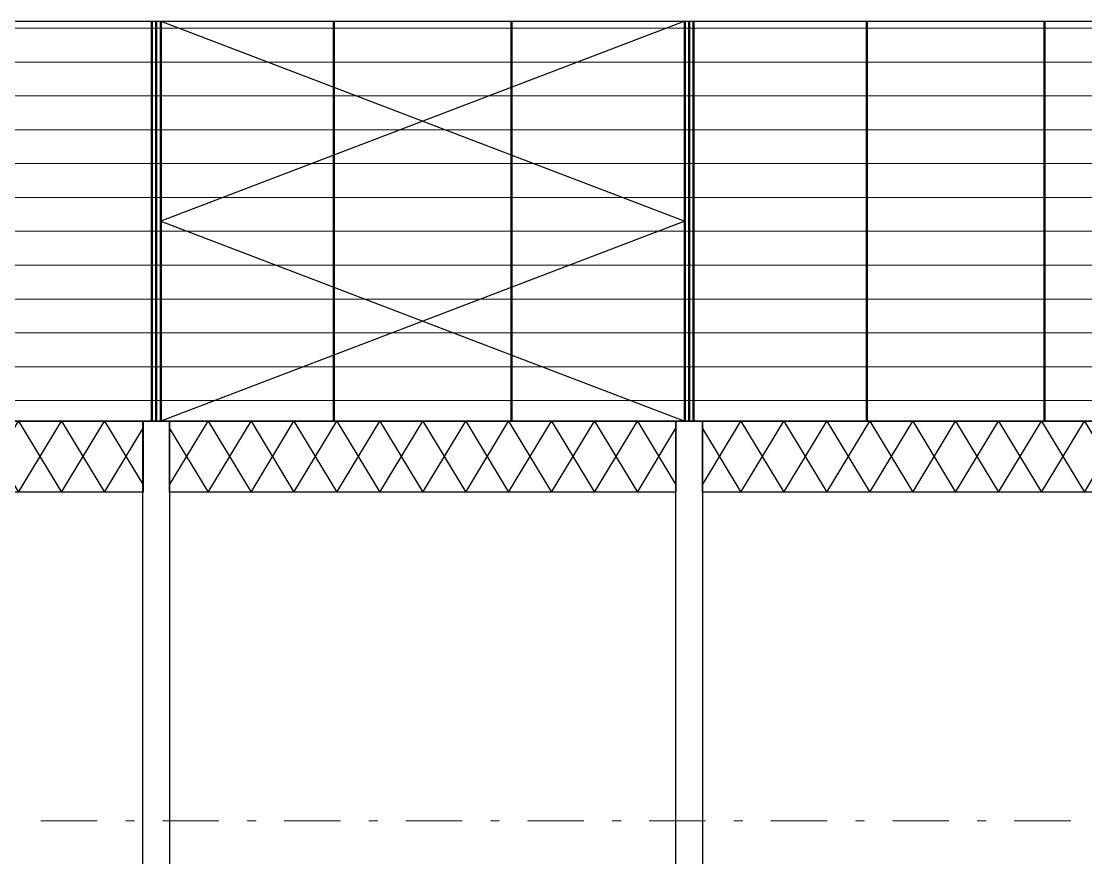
# Model space of a CAD drawing. Header units: millimetres. Extents: x 2175 to 3376, y 1504 to 1740.
# Drawn here: x 3098.62 to 3110.6, y 1543.2 to 1552.62 of the extents above; entities that cross this region are included whole.
import ezdxf

# ---------------------------------------------------------------- set-up
doc = ezdxf.new("R2010")
doc.units = ezdxf.units.MM
doc.linetypes.add('DASHDOT2', pattern=[12.7, 6.35, -3.175, 0, -3.175])
doc.linetypes.add('DASHED', pattern=[19.05, 12.7, -6.35])
for name, color, linetype in [('Atap', 3, 'Continuous'), ('GR', 7, 'Continuous'), ('HELP', 251, 'Continuous'), ('SUNGAI', 150, 'Continuous'), ('WF 150', 5, 'Continuous')]:
    doc.layers.add(name, color=color, linetype=linetype)
doc.layers.add('Garis Dim', color=131, linetype='DASHED', lineweight=9)
doc.layers.add('HAT', color=8, linetype='Continuous', lineweight=9)

msp = doc.modelspace()

# ---------------------------------------------------------------- hatches: boundary and pattern name
at = {"layer": 'HAT', "lineweight": 0, "ltscale": 0.3, "true_color": 0x939598}
h = msp.add_hatch(dxfattribs=at)
h.set_pattern_fill('LINE', color=252, scale=0.12)
h.set_pattern_definition([(0, (-9615.7623, 2201.00003), (0, 0.381), [])])
h.paths.add_polyline_path([(3087.138, 1552.616), (3173.138, 1552.616), (3173.138, 1548.116), (3087.138, 1548.116)])

# ---------------------------------------------------------------- linework, layer by layer
at = {"color": 1, "lineweight": 50}
for p, q in [((3100.138, 1552.616), (3100.138, 1548.116)), ((3102.138, 1552.616), (3102.138, 1548.116)), ((3104.138, 1552.616), (3104.138, 1548.116)), ((3106.138, 1552.616), (3106.138, 1548.116)), ((3108.138, 1552.616), (3108.138, 1548.116)), ((3110.138, 1552.616), (3110.138, 1548.116))]:
    msp.add_line(p, q, dxfattribs=at)
for points in [[(3094.288, 1548.034), (3094.722, 1547.316), (3095.205, 1548.116), (3095.688, 1547.316), (3096.172, 1548.116), (3096.655, 1547.316), (3097.138, 1548.116), (3097.622, 1547.316), (3098.105, 1548.116), (3098.588, 1547.316), (3099.072, 1548.116), (3099.555, 1547.316), (3099.989, 1548.035)], [(3094.288, 1547.398), (3094.722, 1548.116), (3095.205, 1547.316), (3095.688, 1548.116), (3096.172, 1547.316), (3096.655, 1548.116), (3097.138, 1547.316), (3097.622, 1548.116), (3098.105, 1547.316), (3098.588, 1548.116), (3099.072, 1547.316), (3099.555, 1548.116), (3099.989, 1547.398)], [(3094.288, 1548.034), (3094.722, 1547.316), (3095.205, 1548.116), (3095.688, 1547.316), (3096.172, 1548.116), (3096.655, 1547.316), (3097.138, 1548.116), (3097.622, 1547.316), (3098.105, 1548.116), (3098.588, 1547.316), (3099.072, 1548.116), (3099.555, 1547.316), (3099.989, 1548.035)], [(3094.288, 1547.398), (3094.722, 1548.116), (3095.205, 1547.316), (3095.688, 1548.116), (3096.172, 1547.316), (3096.655, 1548.116), (3097.138, 1547.316), (3097.622, 1548.116), (3098.105, 1547.316), (3098.588, 1548.116), (3099.072, 1547.316), (3099.555, 1548.116), (3099.989, 1547.398)], [(3100.288, 1548.034), (3100.722, 1547.316), (3101.205, 1548.116), (3101.688, 1547.316), (3102.172, 1548.116), (3102.655, 1547.316), (3103.138, 1548.116), (3103.622, 1547.316), (3104.105, 1548.116), (3104.588, 1547.316), (3105.072, 1548.116), (3105.555, 1547.316), (3105.989, 1548.035)], [(3100.288, 1547.398), (3100.722, 1548.116), (3101.205, 1547.316), (3101.688, 1548.116), (3102.172, 1547.316), (3102.655, 1548.116), (3103.138, 1547.316), (3103.622, 1548.116), (3104.105, 1547.316), (3104.588, 1548.116), (3105.072, 1547.316), (3105.555, 1548.116), (3105.989, 1547.398)], [(3100.288, 1548.034), (3100.722, 1547.316), (3101.205, 1548.116), (3101.688, 1547.316), (3102.172, 1548.116), (3102.655, 1547.316), (3103.138, 1548.116), (3103.622, 1547.316), (3104.105, 1548.116), (3104.588, 1547.316), (3105.072, 1548.116), (3105.555, 1547.316), (3105.989, 1548.035)], [(3100.288, 1547.398), (3100.722, 1548.116), (3101.205, 1547.316), (3101.688, 1548.116), (3102.172, 1547.316), (3102.655, 1548.116), (3103.138, 1547.316), (3103.622, 1548.116), (3104.105, 1547.316), (3104.588, 1548.116), (3105.072, 1547.316), (3105.555, 1548.116), (3105.989, 1547.398)], [(3106.288, 1548.034), (3106.722, 1547.316), (3107.205, 1548.116), (3107.688, 1547.316), (3108.172, 1548.116), (3108.655, 1547.316), (3109.138, 1548.116), (3109.622, 1547.316), (3110.105, 1548.116), (3110.588, 1547.316), (3111.072, 1548.116), (3111.555, 1547.316), (3111.989, 1548.035)], [(3106.288, 1547.398), (3106.722, 1548.116), (3107.205, 1547.316), (3107.688, 1548.116), (3108.172, 1547.316), (3108.655, 1548.116), (3109.138, 1547.316), (3109.622, 1548.116), (3110.105, 1547.316), (3110.588, 1548.116), (3111.072, 1547.316), (3111.555, 1548.116), (3111.989, 1547.398)], [(3106.288, 1548.034), (3106.722, 1547.316), (3107.205, 1548.116), (3107.688, 1547.316), (3108.172, 1548.116), (3108.655, 1547.316), (3109.138, 1548.116), (3109.622, 1547.316), (3110.105, 1548.116), (3110.588, 1547.316), (3111.072, 1548.116), (3111.555, 1547.316), (3111.989, 1548.035)], [(3106.288, 1547.398), (3106.722, 1548.116), (3107.205, 1547.316), (3107.688, 1548.116), (3108.172, 1547.316), (3108.655, 1548.116), (3109.138, 1547.316), (3109.622, 1548.116), (3110.105, 1547.316), (3110.588, 1548.116), (3111.072, 1547.316), (3111.555, 1548.116), (3111.989, 1547.398)]]:
    msp.add_lwpolyline(points)
at = {"layer": 'Atap'}
for points in [[(3100.188, 1552.616), (3106.088, 1550.366), (3100.188, 1548.116)], [(3106.088, 1552.616), (3100.188, 1550.366), (3106.088, 1548.116)]]:
    msp.add_lwpolyline(points, dxfattribs=at)
at = {"layer": 'Garis Dim', "linetype": 'DASHDOT2', "ltscale": 0.1}
for p, q in [((3085.139, 1552.616), (3178.139, 1552.616)), ((3085.139, 1548.116), (3178.139, 1548.116)), ((3085.139, 1543.616), (3178.139, 1543.616))]:
    msp.add_line(p, q, dxfattribs=at)
at = {"layer": 'GR'}
msp.add_lwpolyline([(3087.138, 1552.616), (3173.138, 1552.616), (3173.138, 1548.116), (3087.138, 1548.116)], close=True, dxfattribs=at)
at = {"layer": 'HELP'}
for points in [[(3094.288, 1548.116), (3099.989, 1548.116), (3099.989, 1547.316), (3094.288, 1547.316)], [(3094.288, 1548.116), (3099.989, 1548.116), (3099.989, 1547.316), (3094.288, 1547.316)], [(3100.288, 1548.116), (3105.989, 1548.116), (3105.989, 1547.316), (3100.288, 1547.316)], [(3100.288, 1548.116), (3105.989, 1548.116), (3105.989, 1547.316), (3100.288, 1547.316)], [(3106.288, 1548.116), (3111.989, 1548.116), (3111.989, 1547.316), (3106.288, 1547.316)], [(3106.288, 1548.116), (3111.989, 1548.116), (3111.989, 1547.316), (3106.288, 1547.316)]]:
    msp.add_lwpolyline(points, close=True, dxfattribs=at)
at = {"layer": 'SUNGAI'}
for points in [[(3099.988, 1548.116), (3100.288, 1548.116), (3100.288, 1540.116), (3099.988, 1540.116)], [(3105.988, 1548.116), (3106.288, 1548.116), (3106.288, 1540.116), (3105.988, 1540.116)]]:
    msp.add_lwpolyline(points, close=True, dxfattribs=at)
at = {"layer": 'WF 150', "color": 0, "lineweight": 50}
for p, q in [((3100.088, 1552.616), (3100.088, 1548.116)), ((3100.188, 1552.616), (3100.188, 1548.116)), ((3106.088, 1552.616), (3106.088, 1548.116)), ((3106.188, 1552.616), (3106.188, 1548.116))]:
    msp.add_line(p, q, dxfattribs=at)

doc.saveas('drawing.dxf')
